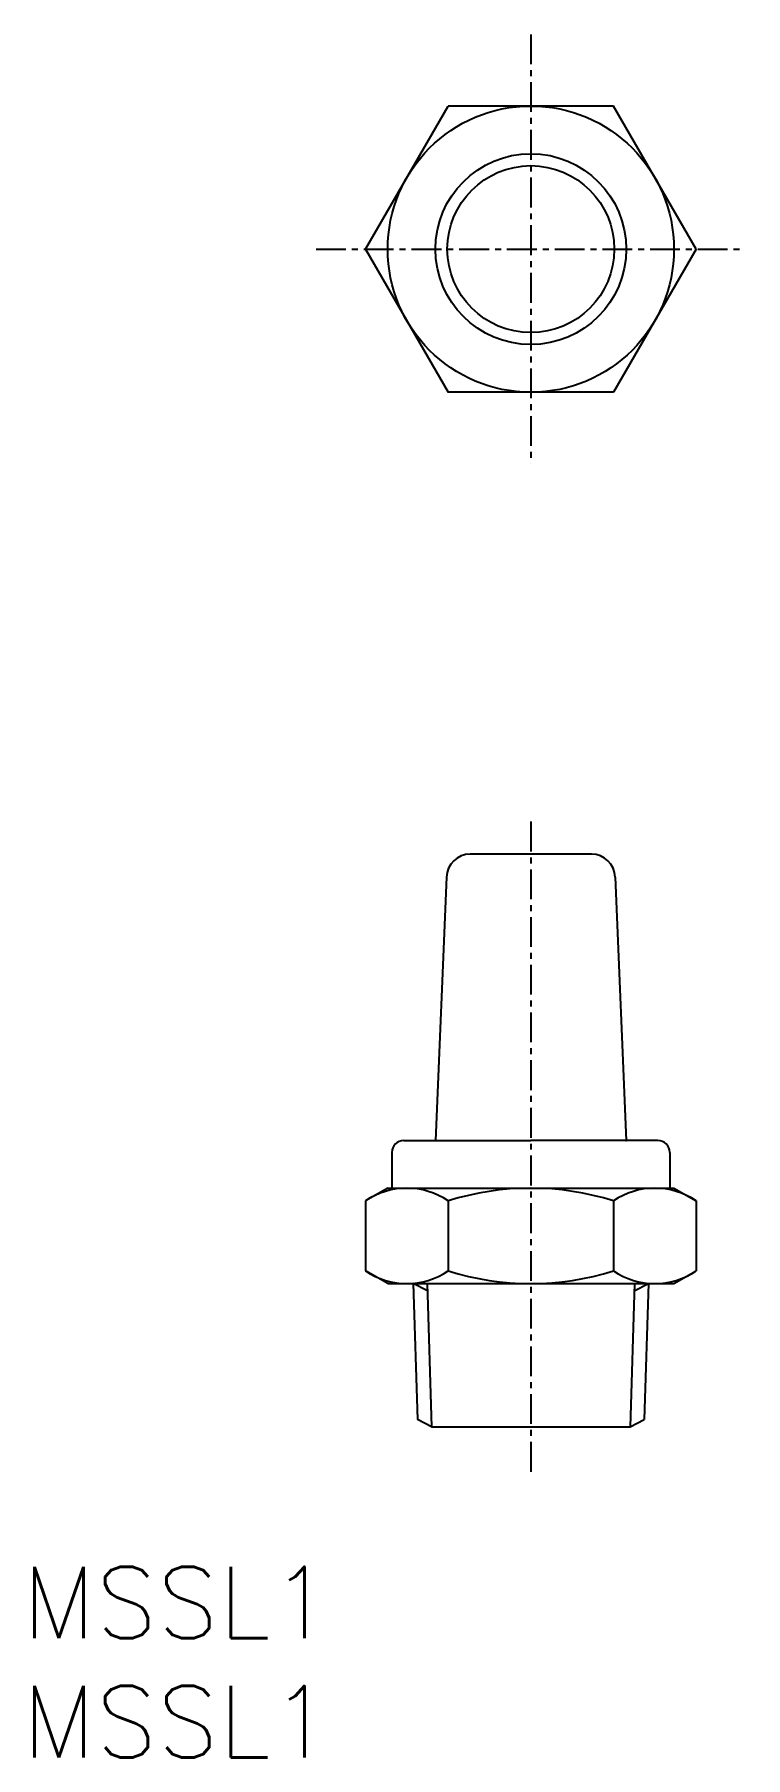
# Model space of a CAD drawing. Extents: x 114.2 to 144, y 59.6 to 131.8.
import ezdxf
from ezdxf.enums import TextEntityAlignment as Align

# ---------------------------------------------------------------- set-up
doc = ezdxf.new("R2010")
doc.units = 0
doc.linetypes.add('CENTER', pattern=[2, 1.25, -0.25, 0.25, -0.25])
doc.layers.get('0').update_dxf_attribs({"linetype": 'CONTINUOUS'})
doc.layers.add('CENTER', color=1, linetype='CENTER')
doc.styles.get("Standard").update_dxf_attribs({"font": 'txt.shx', "bigfont": 'extfont.shx'})

msp = doc.modelspace()

# ---------------------------------------------------------------- linework, layer by layer
at = {"color": 7, "linetype": 'CONTINUOUS'}
for p, q in [((128.052, 122.842), (131.516, 128.842)), ((138.444, 128.842), (131.516, 128.842)), ((141.908, 122.842), (138.444, 128.842)), ((128.052, 122.842), (131.516, 116.842)), ((141.908, 122.842), (138.444, 116.842)), ((138.444, 116.842), (131.516, 116.842)), ((137.521, 97.477), (132.439, 97.477)), ((131.44, 96.519), (130.98, 85.477)), ((138.52, 96.519), (138.98, 85.477)), ((129.655, 85.477), (134.98, 85.477)), ((140.305, 85.477), (134.98, 85.477)), ((129.155, 84.977), (129.155, 83.477)), ((140.805, 84.977), (140.805, 83.477)), ((128.98, 83.477), (128.052, 82.941)), ((128.98, 83.477), (140.98, 83.477)), ((140.98, 83.477), (141.908, 82.941)), ((128.052, 82.941), (128.052, 80.013)), ((131.516, 82.941), (131.516, 80.013)), ((138.444, 82.941), (138.444, 80.013)), ((141.908, 82.941), (141.908, 80.013)), ((128.98, 79.477), (128.052, 80.013)), ((128.98, 79.477), (140.98, 79.477)), ((128.98, 79.477), (140.98, 79.477)), ((130.053, 79.477), (130.23, 73.784)), ((139.907, 79.477), (139.73, 73.784)), ((140.98, 79.477), (141.908, 80.013)), ((130.821, 73.477), (130.23, 73.784)), ((139.139, 73.477), (139.73, 73.784)), ((130.821, 73.477), (139.139, 73.477))]:
    msp.add_line(p, q, dxfattribs=at)
at = {"color": 3, "linetype": 'CONTINUOUS'}
for p, q in [((130.643, 79.169), (130.053, 79.477)), ((130.634, 79.477), (130.821, 73.477)), ((139.326, 79.477), (139.139, 73.477)), ((139.317, 79.169), (139.907, 79.477))]:
    msp.add_line(p, q, dxfattribs=at)
at = {"color": 7, "linetype": 'CONTINUOUS'}
for radius in [6, 3.5]:
    msp.add_circle((134.98, 122.842), radius, dxfattribs=at)
at = {"color": 3, "linetype": 'CONTINUOUS'}
msp.add_circle((134.98, 122.842), 4, dxfattribs=at)
at = {"color": 7, "linetype": 'CONTINUOUS'}
for centre, radius, start, end in [((132.439, 96.477), 1, 90, 177.61406), ((137.521, 96.477), 1, 2.38594, 90), ((129.655, 84.977), 0.5, 90, 180), ((140.305, 84.977), 0.5, 0, 90), ((129.784, 80.41), 3.067, 55.61573, 124.38426), ((134.98, 72.013), 11.464, 72.41204, 107.58796), ((140.176, 80.41), 3.067, 55.61574, 124.38427), ((129.784, 82.544), 3.067, 235.61574, 304.38427), ((134.98, 90.941), 11.464, 252.41204, 287.58796), ((140.176, 82.544), 3.067, 235.61573, 304.38426)]:
    msp.add_arc(centre, radius, start, end, dxfattribs=at)
for p in [(130.98, 85.477), (138.98, 85.477)]:
    msp.add_point(p, dxfattribs=at)
at = {"layer": 'CENTER', "color": 1, "linetype": 'CENTER'}
for p, q in [((134.98, 131.842), (134.98, 113.842)), ((125.98, 122.842), (143.98, 122.842)), ((134.98, 98.842), (134.98, 71.477))]:
    msp.add_line(p, q, dxfattribs=at)

# ---------------------------------------------------------------- texts
at = {"color": 7, "linetype": 'CONTINUOUS'}
for p in [(113.659, 66.108), (113.659, 61.108)]:
    msp.add_text('MSSL1', height=3, dxfattribs=at).set_placement(p, align=Align.MIDDLE_LEFT)

doc.saveas('drawing.dxf')
